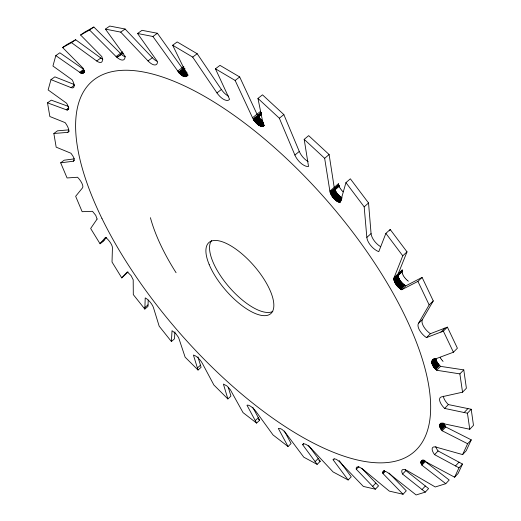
<?xml version="1.0" encoding="UTF-8"?>
<svg xmlns="http://www.w3.org/2000/svg" width="521" height="521" viewBox="0 0 521 521"><rect width="100%" height="100%" fill="white"/><g stroke="black" fill="none" stroke-linecap="round" stroke-linejoin="round"><path stroke-width="0.78" d="M431.811 362.583L435.693 358.702L437.217 362.486L440.538 366.361L463.775 369.884L459.867 373.883L436.676 370.255C434.253 367.917 429.519 362.746 433.172 359.777L453.42 352.222L457.399 348.21L447.396 327.142L443.358 331.141L426.419 337.615A11.599 5.438 44.7 0 1 418.409 323.463L422.42 319.562L433.27 300.91L422.101 277.419L417.92 281.399L401.639 289.754C397.744 287.11 393.218 282.688 394.11 277.563L402.766 255.811L407.012 251.858L390.183 229.474L385.885 233.395L378.774 251.663A11.859 5.829 47.2 0 1 366.836 237.4L364.179 206.85L345.944 182.63L350.353 178.807L368.536 202.982L371.069 233.577A11.833 5.868 47.2 0 0 380.265 246.466M393.896 278.995L402.004 271.389L402.232 269.943L394.11 277.563M148.231 300.037L147.964 306.42L144.825 309.077L145.229 297.901A7.965 2.638 49.7 0 1 153.434 307.54L159.172 326.166L171.396 341.509L174.489 338.819L174.932 331.851M171.396 341.509L172.028 330.705L175.759 333.583L178.592 337.556L185.137 357.178L198.039 370.034L201.106 367.292L197.921 356.852M439.965 427.103L443.599 423.326L445.781 426.986L471.264 439.861L467.624 443.736L442.153 430.769C439.945 429.03 437.816 422.557 442.694 423.521L469.766 429.258L473.478 425.331L471.212 409.265L448.353 404.576A11.084 4.878 43.5 0 1 443.338 396.175M402.147 272.62L402.01 271.474L393.902 279.08M424.875 460.74L425.292 461.56L449.2 480.017L445.787 483.69L421.867 465.155L420.916 462.218L422.31 460.095M74.249 84.513L54.881 76.867L50.993 79.622L48.127 89.931L66.545 103.204C67.821 104.819 70.231 110.524 66.265 109.768L47.522 102.852L49.853 116.522L65.151 122.637A9.091 3.263 53.2 0 1 67.483 132.393L53.852 133.493L56.17 147.163L70.947 153.246C72.295 155.284 75.747 159.139 73.279 161.23L60.677 162.832L67.066 177.954L77.577 177.251A8.544 2.944 52.1 0 1 82.572 187.788L75.656 196.306L82.149 211.695L92.497 211.311L95.74 215.355L97.095 219.015M389.07 473.088L406.282 490.821L403.039 494.247L383.026 473.602L382.961 471.98L384.27 470.502M393.922 279.425L402.03 271.819L402.232 269.943M97.095 219.061L90.654 228.491L100.045 243.763L103.321 241.151L106.466 237.452M339.164 460.525L351.252 476.806L348.132 479.984L333.101 459.776C335.01 457.132 338.683 461.15 340.363 462.596L363.352 486.425L375.374 489.186L378.546 485.891L361.659 468.242M55.812 55.604L79.654 72.243L83.686 69.365L59.837 52.784L55.812 55.604L52.94 66.03L72.172 79.85A9.762 3.699 54.1 0 1 71.071 87.632L50.993 79.622M345.944 182.63L340.226 202.676C335.14 200.976 331.069 196.313 329.871 191.109L324.655 158.312L304.186 139.348L308.666 135.642L329.116 154.542L334.202 187.371C335.127 191.813 338.311 195.616 342.147 197.921L337.849 201.679M389.669 230.803L390.183 229.474M407.012 251.858L398.246 273.681C397.354 278.807 401.815 283.235 405.742 285.866L422.101 277.419M431.876 361.235L434.651 358.461M435.79 446.53A10.413 4.246 43.3 0 0 438.083 450.958L462.511 464.048L458.988 467.819L434.579 454.644A10.433 4.22 43.4 0 1 435.999 447.116L462.609 454.592L467.624 443.736M471.264 439.861L466.197 450.763L462.609 454.592M424.582 461.118L454.618 477.21L458.988 467.819M462.511 464.048L458.083 473.478L454.618 477.21M418.409 323.463L429.154 304.896L433.27 300.91M100.045 243.763L105.516 237.315A8.16 2.735 50.9 0 1 112.432 247.742L112.022 262.03L121.771 277.895L128.042 271.975M121.771 277.895L127.352 271.897L131.097 275.668L133.194 279.797L133.304 294.612L144.825 309.077M455.491 465.937L459.014 462.173M383.176 471.629C385.175 470.456 387.442 472.475 389.057 473.543L416.129 494.95L425.286 492.124L428.607 488.587L405.885 470.574A9.697 3.693 43.9 0 1 405.449 469.59M422.049 489.551L425.37 486.021M421.365 464.12L424.302 461.039M421.43 464.283L424.843 460.668L421.45 464.335M421.867 465.155L425.292 461.56M434.579 454.644L438.083 450.958M464.159 412.521L467.923 408.588M420.994 461.684L422.466 460.141M420.935 462.016L422.427 460.382M469.766 429.258L467.441 413.212L471.212 409.265M420.916 462.218L422.876 460.16M420.942 462.674L423.391 460.102M420.955 462.733L423.404 460.16M420.961 462.85L423.417 460.277M421.072 463.286L424.016 460.199M421.124 463.469L424.042 460.343L421.144 463.56M441.404 429.773L445.032 425.989M441.443 429.825L445.071 426.048M442.153 430.769L445.781 426.986M425.286 492.124L402.557 474.051L405.885 470.574M439.639 425.188L441.215 423.488M439.646 425.299L441.723 423.137M439.626 425.553L441.71 423.391M439.665 425.839L442.264 423.137M439.698 426.054L442.27 423.247M439.731 426.289L442.843 423.045M439.835 426.66L442.954 423.423M439.867 426.803L442.987 423.56M439.906 426.901L443.54 423.117M440.16 427.565L443.794 423.788M440.265 427.813L443.859 423.957M440.336 427.975L443.97 424.198M440.642 428.536L444.27 424.758M440.733 428.724L444.367 424.941M440.773 428.776L444.4 424.999M440.831 428.894L444.465 425.11M441.274 429.571L444.901 425.787M439.848 424.361L441.053 423.045M439.77 424.55L440.844 423.417M439.75 424.654L440.792 423.573M439.665 424.902L441.228 423.28M382.961 471.98L384.153 470.684M382.902 472.254L384.537 470.567M463.775 369.884L466.393 388.223L462.55 392.189L441.489 396.891A11.104 4.845 43.5 0 0 444.628 408.425L448.353 404.576M382.863 472.43L384.511 470.658M382.883 472.925L384.518 471.14M382.889 472.977L384.524 471.258M383.026 473.602L385.208 471.349M372.671 486.36L375.849 483.071M375.374 489.186L356.279 469.219L358.943 466.503M436.676 370.255L440.538 366.361M433.713 366.901L437.581 363.02M433.843 367.103L437.712 363.222M433.908 367.188L437.777 363.306M434.045 367.383L437.907 363.495M434.534 367.995L438.395 364.107M434.69 368.197L438.558 364.309M434.742 368.256L438.604 364.368M434.84 368.38L438.708 364.492M435.484 369.076L439.346 365.188M435.647 369.259L439.509 365.371M435.725 369.343L439.535 365.397M431.857 362.805L435.738 358.917M431.863 362.896L435.745 359.008M431.909 363.059L435.79 359.171M431.987 363.45L435.869 359.568M432.091 363.749L435.966 359.861M432.124 363.873L435.999 359.985M432.183 364.023L436.057 360.141M432.306 364.381L436.181 360.499M432.482 364.759L436.357 360.877M432.547 364.915L436.416 361.027M432.619 365.052L436.487 361.164M432.762 365.364L436.637 361.476M433.029 365.82L436.898 361.939M433.127 366.002L436.995 362.115M433.198 366.113L437.067 362.225M433.342 366.367L437.217 362.486M432.495 360.2L433.687 358.995M333.101 459.776L334.156 458.727M432.098 360.701L433.765 359.034M431.902 361.118L433.57 359.451M431.857 361.385L434.631 358.604M431.785 361.802L435.113 358.468M431.792 361.952L435.12 358.617M431.785 362.01L435.113 358.676M431.798 362.173L435.126 358.839M284.394 431.017L291.096 443.54L288.041 446.517L278.312 428.425C281.548 427.852 284.069 431.316 286.029 433.472L303.808 457.21L317.159 464.361L320.246 461.293L308.621 445.54M315.114 461.599L318.207 458.532M440.909 332.079L444.941 328.087M426.419 337.615L430.385 333.707L447.396 327.142M317.159 464.361L302.629 444.693L303.665 443.677M421.196 461.248L422.538 460.655L424.576 461.111M400.291 288.842L404.394 284.954M404.589 285.104L400.486 288.992L404.622 285.124M400.577 289.064L404.68 285.176M401.639 289.754L405.742 285.866M396.709 285.352L400.818 281.477M397.106 285.821L401.216 281.946M397.256 286.009L401.365 282.135M397.36 286.12L401.47 282.245M255.257 420.597L258.312 417.712M397.582 286.381L401.691 282.506M398.083 286.902L402.192 283.02M398.272 287.097L402.375 283.216M398.35 287.175L402.459 283.294M398.532 287.358L402.635 283.476M399.151 287.911L403.254 284.03M228.263 387.201L230.92 396.129L227.872 398.936L223.398 384.081L226.869 385.898L230.308 389.688L243.053 412.632L256.606 423.098L259.653 420.213L252.698 407.24M399.353 288.1L403.456 284.219M399.412 288.146L403.514 284.264M399.535 288.256L403.645 284.375M394.371 281.288L398.487 277.419M394.397 281.373L398.513 277.504M394.488 281.581L398.604 277.713M394.703 282.135L398.825 278.266M394.846 282.408L398.962 278.533M394.898 282.525L399.014 278.65M395.003 282.721L399.119 278.846M395.257 283.209L399.366 279.334M395.472 283.554L399.581 279.679M395.55 283.698L399.666 279.823M395.667 283.873L399.783 279.998M395.927 284.29L400.037 280.415M396.227 284.7L400.336 280.826M396.344 284.87L400.454 280.995M396.461 285.013L400.571 281.138M393.915 278.344L402.03 270.738M393.909 278.52L402.023 270.9M393.876 278.683L401.984 271.076M393.896 279.263L401.997 271.571M394.019 280.103L398.142 276.228M394.058 280.278L398.181 276.404M394.123 280.487L398.246 276.612M394.293 281.093L398.409 277.224M366.836 237.4L371.069 233.577M197.394 367.95L200.468 365.201M364.179 206.85L368.536 202.982M338.116 201.835L341.346 199.015M338.246 201.907L341.476 199.087M338.982 202.239L341.672 199.888M339.171 202.33L340.871 200.956M334.554 199.159L338.858 195.408M334.71 199.315L339.015 195.564M334.847 199.432L339.151 195.688M335.159 199.732L339.464 195.987M335.622 200.116L339.926 196.371M335.804 200.279L340.109 196.528M335.915 200.364L340.22 196.612M336.175 200.578L340.48 196.827M336.722 200.963L341.027 197.212M336.931 201.119L341.235 197.361M337.015 201.171L341.32 197.413M337.211 201.308L341.515 197.557M331.669 195.577L335.98 191.839M331.812 195.785L336.123 192.047M331.864 195.883L336.175 192.145M332.02 196.104L336.332 192.36M332.418 196.691L336.729 192.952M332.632 196.964L336.937 193.226M332.717 197.088L337.022 193.343M332.873 197.277L337.185 193.538M333.258 197.772L337.569 194.027M333.551 198.097L337.862 194.353M333.674 198.24L337.979 194.496M333.824 198.397L338.129 194.652M334.176 198.794L338.481 195.049M329.871 191.109L338.37 183.763L338.917 185.75L330.431 193.089M330.132 192.236L338.617 184.896L338.37 183.763M330.21 192.457L338.617 184.896M330.268 192.692L338.754 185.352M330.477 193.193L338.956 185.854L339.132 186.284L330.653 193.623M330.516 193.324L338.956 185.854M330.555 193.428L338.995 185.984M331.03 194.45L335.348 190.706M331.109 194.587L335.426 190.849M331.141 194.652L335.452 190.914M331.278 194.887L335.589 191.148M144.884 307.52L148.029 304.863M324.655 158.312L329.116 154.542M304.186 139.348L308.536 166.505A11.872 5.848 50.5 0 1 294.893 155.076L299.275 151.429L283.847 114.587L262.493 94.835L257.96 98.41L263.633 126.349C258.501 126.922 254.691 121.816 252.529 117.759L235.147 80.462L215.447 68.798L219.979 65.359L239.686 76.958L257.595 115.48L259.959 118.762L262.825 121.347L258.423 124.884M262.942 126.505L264.199 125.489L262.89 126.505M294.893 155.076L279.347 118.221L283.847 114.587M258.8 125.125L262.577 122.09M258.957 125.235L262.734 122.201M259.087 125.307L262.871 122.279M259.399 125.509L263.183 122.474M259.842 125.73L263.619 122.696M260.018 125.828L263.17 123.301M260.122 125.874L263.268 123.34M260.363 125.991L263.515 123.464M260.852 126.167L263.372 124.141M261.041 126.245L263.561 124.219L261.112 126.264M261.288 126.323L263.177 124.806M261.816 126.434L263.711 124.91M261.998 126.473L263.932 124.955M262.154 126.499L264.043 124.975M262.721 126.505L263.984 125.489M255.01 121.647L259.425 118.117M255.544 122.292L259.959 118.762M255.72 122.474L260.129 118.944M255.791 122.559L260.207 119.029M255.98 122.741L260.389 119.211M256.469 123.256L260.884 119.726M256.716 123.477L261.125 119.947M256.82 123.581L261.229 120.045M256.996 123.731L261.405 120.195M257.433 124.128L261.842 120.592M257.752 124.369L262.161 120.833M257.882 124.48L262.291 120.944M258.038 124.591L262.447 121.054M253.18 119.009L261.249 112.569M253.323 119.237L261.386 112.79M253.46 119.498L261.529 113.064M253.727 119.895L261.19 113.943M253.799 119.999L261.255 114.047M253.929 120.208L261.34 114.19M253.955 120.24L261.412 114.288M100.807 242.871L104.089 240.246M254.092 120.436L261.549 114.483M254.678 121.243L259.093 117.72M254.782 121.373L259.197 117.844M254.828 121.439L259.243 117.909M79.654 72.243C82.839 75.408 85.275 70.947 83.06 68.173L62.611 47.541L66.701 44.682L75.649 39.759L100.853 58.013A10.466 4.292 54.7 0 0 102.852 59.166M252.529 117.759L260.604 111.318M221.379 89.488L197.185 53.728L177.173 41.934L172.672 45.236L192.672 57.095L216.957 92.901L221.379 89.488A11.618 5.536 53.1 0 0 228.439 96.124M235.147 80.462L239.686 76.958M182.096 75.558L186.485 72.263L182.037 67.847L157.394 33.259L142.012 30.322L137.577 33.5L152.913 36.496L179.374 73.246L183.262 76.19L187.026 73.363M183.262 76.19L186.518 73.897M183.385 76.255L186.655 73.943M183.516 76.3L186.987 74.086M183.848 76.444L187.3 74.164M184.16 76.522L187.43 74.21M184.291 76.574L187.534 74.229M184.395 76.587L187.163 74.77M184.655 76.659L187.501 74.796M184.988 76.685L187.716 74.809M185.131 76.704L187.899 74.822M73.279 161.23L74.47 160.338M185.391 76.711L187.801 75.206M185.73 76.659L187.925 75.187M186.036 76.607L187.847 75.395M179.608 73.481L184.004 70.192M60.677 162.832L64.187 160.201L74.477 158.853M180.266 74.125L184.662 70.836M184.773 70.934L180.383 74.223L184.825 70.98M180.624 74.425L185.014 71.136M181.184 74.9L185.574 71.611M181.354 75.024L185.743 71.735M181.432 75.089L185.821 71.794M181.614 75.213L186.004 71.918M182.324 75.688L186.088 72.862M182.422 75.753L186.811 72.458M182.584 75.838L186.974 72.536M182.988 76.073L186.752 73.246M177.641 71.13L183.854 66.493M178.514 72.269L184.121 68.082M178.872 72.699L184.48 68.511M179.185 73.031L184.792 68.837M179.27 73.116L184.87 68.922M179.374 73.246L184.975 69.052M179.426 73.298L183.848 70.035M192.672 57.095L197.185 53.728M67.483 132.393L69.326 131.031M53.852 133.493L57.479 130.83L68.752 129.872M152.353 57.74L125.099 29.013L109.768 26.05L105.424 29.104L120.716 32.126L148.01 60.918L152.353 57.74A11.149 4.949 54.5 0 0 156.88 61.185M66.265 109.768L68.792 107.925M66.877 109.931L68.779 108.55M67.105 109.964L68.368 109.045M67.261 109.944L68.57 109.019M67.391 109.944L68.746 109M152.913 36.496L157.394 33.259M47.522 102.852L51.273 100.156L68.557 106.46M71.071 87.632L74.34 85.281M62.611 47.541L71.501 42.657L96.698 60.99A10.485 4.259 54.7 0 0 101.862 56.639L80.586 35.005L89.56 30.023L116.059 56.548L122.65 51.807M116.059 56.548L116.971 57.395L122.976 53.07M116.971 57.395L123.138 53.201M80.586 72.81L84.057 70.342M80.762 72.914L84.22 70.439M81.002 73.005L83.946 70.967M84.031 71.012L81.152 73.077L84.096 71.032M81.322 73.129L84.207 71.064M81.79 73.266L84.168 71.618M81.895 73.285L84.317 71.631M82.364 73.318L84.089 72.08M82.5 73.305L84.324 72.035M82.852 73.227L84.109 72.341M83.002 73.155L84.409 72.172M96.698 60.99L100.853 58.013M80.455 72.751L83.914 70.276M120.716 32.126L125.099 29.013M80.586 35.005L84.806 32.055L93.845 27.033L122.311 55.2A11.983 5.093 54.8 0 0 125.398 56.815M71.501 42.657L75.649 39.759M89.56 30.023L93.845 27.033M186.375 76.444L187.352 75.356L172.672 45.236M445.787 483.69L435.243 486.979L407.507 470.795A9.71 3.667 44 0 0 402.557 474.051M444.628 408.425L467.441 413.212M403.039 494.247L389.298 491.108L363.573 469.831A9.046 3.237 44.9 0 0 356.279 469.219M318.832 460.544L320.246 461.293M348.132 479.984L333.069 471.928L311.232 448.522A8.512 2.924 46 0 0 302.629 444.693M258.423 419.268L259.653 420.213M288.041 446.517L273.03 434.937L256.072 411.59A8.141 2.729 47.2 0 0 246.98 405.234L256.606 423.098M407.474 280.519L408.353 281.21M117.134 57.525L118.065 58.267A12.009 5.054 54.7 0 0 125.001 56.222L105.424 29.104M406.413 279.556L407.207 280.285M257.96 98.41L279.347 118.221M227.872 398.936L213.877 384.993L202.343 363.339A7.958 2.631 48.5 0 0 193.415 355.062L198.039 370.034M342.277 191.044L343.013 191.8M405.429 278.507L406.146 279.282M442.336 360.617L443.071 361.437M341.333 189.931L342.01 190.745M404.53 277.406L405.175 278.207M441.508 359.555L442.127 360.356M385.885 233.395L402.766 255.811M137.577 33.5L157.492 61.667A11.169 4.917 54.5 0 1 148.01 60.918M340.487 188.758L341.092 189.618M403.742 276.267L404.303 277.087M440.799 358.481L441.313 359.269M339.751 187.54L340.278 188.439M403.085 275.114L403.547 275.948M440.225 357.419L440.629 358.188M443.358 331.141L453.42 352.222M417.92 281.399L429.154 304.896M339.581 187.247L339.028 186.056M215.447 68.798L229.585 99.316A11.644 5.497 53.1 0 1 216.957 92.901M402.577 273.981L402.928 274.801M338.696 185.118L338.917 185.75M402.219 272.88L402.459 273.688M459.867 373.883L462.55 392.189M430.385 333.707A11.579 5.477 44.7 0 1 422.42 319.562M308.119 161.543A11.846 5.887 50.5 0 1 299.275 151.429M272.815 311.441A47.04 18.834 49 0 1 229.097 287.012A47.04 18.834 49 0 1 211.559 240.559M176.085 272.724A138.755 55.552 49 0 1 150.413 217.68M184.284 68.264L178.683 72.458L184.297 68.277M209.214 264.642A47.124 18.697 49 0 0 267.885 315.205A47.124 18.697 49 0 0 242.493 254.313A47.124 18.697 49 0 0 209.214 264.642M101.94 218.455A245.456 99.003 49 0 0 409.219 455.484A245.456 99.003 49 0 0 248.146 125.763A245.456 99.003 49 0 0 101.94 218.455"/></g></svg>
